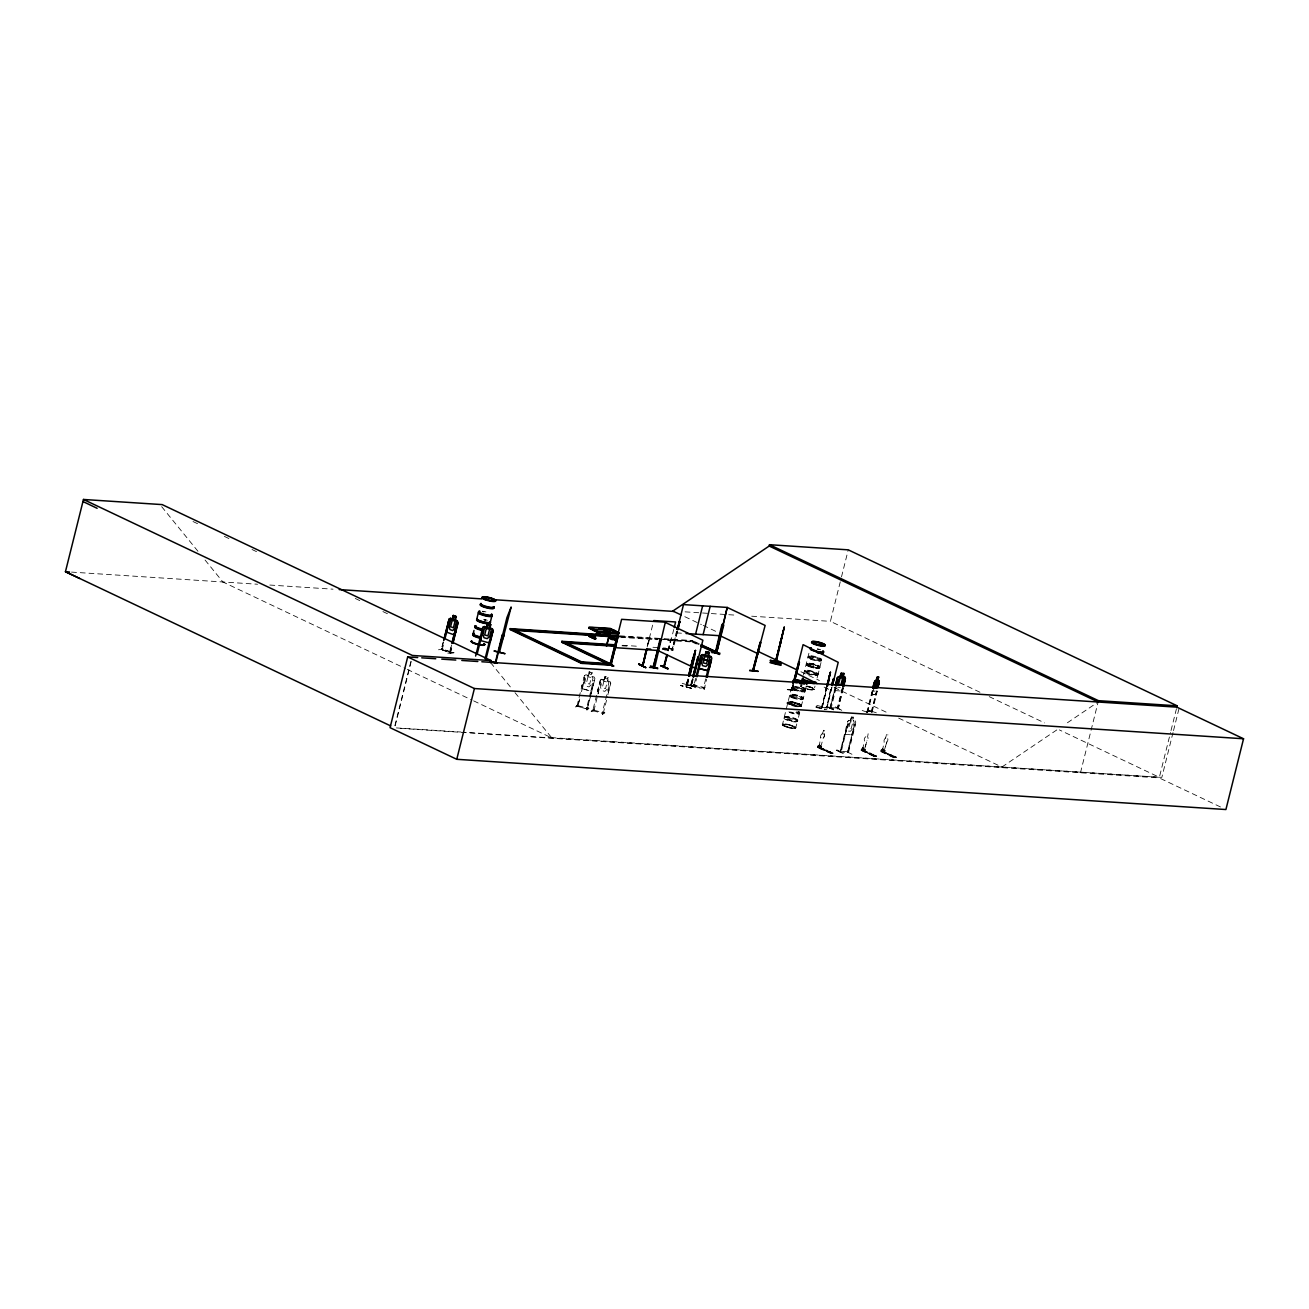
<?xml version="1.0" encoding="UTF-8"?>
<svg xmlns="http://www.w3.org/2000/svg" width="1309" height="1309" viewBox="0 0 1309 1309"><rect width="100%" height="100%" fill="white"/><g stroke="black" fill="none" stroke-linecap="round" stroke-linejoin="round"><path stroke-width="0.75" stroke-dasharray="5 3.75" d="M819.99 745.835L819.418 745.639M863.596 748.683L862.516 747.668L862.124 749.795M882.708 749.092C885.015 751.366 880.957 746.997 881.808 751.022M819.712 745.639L819.025 745.148M862.516 747.668L863.122 748.535M862.762 748.208L863.629 748.143L862.795 747.93M883.264 749.926L882.43 749.288L883.493 749.452M867.458 710.263L875.099 712.93M870.992 711.654L867.311 709.723L876.883 713.045M797.754 720.899L797.721 721.079A7.052 1.342 14 0 0 787.838 717.463A7.052 1.342 14 0 0 786.971 719.639A7.052 1.342 14 0 0 797.639 721.161L797.443 721.504A6.938 1.325 14 0 0 787.773 717.937A6.938 1.325 14 0 0 786.922 720.097A6.938 1.325 14 0 0 797.426 721.586L795.528 728.409L788.574 727.673L782.373 725.055L785.924 710.345M821.643 659.523A6.938 1.325 14 0 1 811.122 658.018A6.938 1.325 14 0 1 811.989 655.874A6.938 1.325 14 0 1 821.643 659.523L821.577 660.358A7.052 1.342 14 0 0 811.727 656.709A7.052 1.342 14 0 0 810.86 658.885A7.052 1.342 14 0 0 821.528 660.407L818.06 674.56A7.052 1.342 14 0 0 808.226 670.748A7.052 1.342 14 0 0 807.342 672.924A7.052 1.342 14 0 0 818.027 674.446L817.945 674.855A7.052 1.342 14 0 0 808.128 671.157A7.052 1.342 14 0 0 807.244 673.333A7.052 1.342 14 0 0 817.929 674.855L816.914 678.537M875.574 694.392L876.965 690.857L875.574 694.392L871.663 694.932L871.958 691.561M782.226 724.613L789.638 724.891L795.921 728.131A6.938 1.325 14 0 1 785.285 726.626A6.938 1.325 14 0 1 786.153 724.466A6.938 1.325 14 0 1 795.807 728.115M787.691 702.671C789.851 698.859 808.782 706.876 797.574 706.107C774.224 698.09 795.021 708.12 801.468 706.058M819.876 667.279L818.485 668.097M812.644 688.158L806.213 685.998A6.97 1.325 14 0 1 813.854 689.647A6.97 1.325 14 0 1 802.352 687.323A6.938 1.325 14 0 0 813.887 689.45A6.938 1.325 14 0 0 806.262 685.834M806.491 663.712C836.14 670.077 802.973 659.458 806.769 665.119M819.892 745.377L818.976 745.296L820.023 745.476M820.792 746.899L823.328 737.769A2.471 1.751 -64.9 0 0 823.885 734.038L824.555 731.191M823.328 737.769L823.426 737.818A2.471 1.751 -64.9 0 0 823.983 734.087L824.539 730.897M868.145 733.744L867.589 736.934A2.471 1.751 -64.9 0 1 867.033 740.665L864.398 749.746L867.033 740.665M886.847 741.958L884.099 750.99L886.847 741.958A2.471 1.751 -64.9 0 0 887.404 738.227L887.878 734.791M682.202 683.396L692.936 686.26M818.976 746.784L820.776 737.621A2.471 1.751 -64.9 0 1 822.085 733.924L822.183 733.973A2.471 1.751 -64.9 0 0 820.874 737.671L820.776 737.621M862.582 749.632L864.48 740.518A2.471 1.751 -64.9 0 1 865.773 736.82L867.114 733.285M882.397 750.924L884.197 741.761A2.471 1.751 -64.9 0 1 885.588 738.112L886.488 734.987M799.701 712.472L797.754 720.277A6.938 1.325 14 0 0 788.1 716.628A6.938 1.325 14 0 0 787.249 718.788A6.938 1.325 14 0 0 797.754 720.277L797.737 720.719A7.052 1.342 14 0 1 787.069 719.246A7.052 1.342 14 0 1 787.936 717.054A7.052 1.342 14 0 1 797.754 720.752M826.306 687.52L825.652 690.825L827.206 685.638M825.684 690.694L826.306 687.552M394.876 725.726L410.944 661.307M411.19 661.536L394.663 727.804L461.013 732.026M438.515 649.755L444.127 649.117M443.227 641.999L441.248 649.526L450.476 652.864L452.456 645.272M443.424 641.983L441.395 649.591L450.623 652.815M441.706 648.462L441.706 649.559M441.935 648.528L442.475 649.869L441.804 648.495M442.049 649.82L444.258 642.277M453.928 652.766L447.727 653.109L453.928 652.733M449.445 652.504L451.425 644.977M451.621 644.961L449.609 652.569M450.247 652.798L452.259 645.288M575.829 706.975L577.891 704.7L575.911 706.385M584.419 675.657L576.958 706.238C575.665 704.144 580.132 705.993 577.024 705.142M579.707 698.908L577.694 706.451L579.772 698.859M584.878 678.16L581.589 691.365L584.943 678.095L583.994 677.833L584.943 678.095M589.099 671.91L588.297 675.559L586.268 676.213L584.648 682.709L585.712 685.981L588.968 686.881L591.406 684.574L593.026 678.078L591.57 676.442L592.584 672.875L589.099 671.91L592.568 672.891M591.128 693.917L594.417 680.713L593.452 680.435L586.432 708.856L586.481 707.744M586.497 709.92L588.559 708.185M590.654 695.799L587.168 709.053L594.908 678.553L594.106 677.015L585.941 674.773L584.403 675.673M601.845 679.24L600.291 680.156L592.748 710.672C592.486 707.891 596.495 710.362 591.717 711.474M598.295 693.295L597.984 689.483L600.422 680.222M593.877 710.902L597.542 695.783M597.951 693.966L600.831 682.578L599.882 682.316M604.087 679.895L604.987 676.393L608.472 677.358L607.589 680.86M605.069 676.54L604.185 680.042L602.156 680.696L600.536 687.192L601.6 690.465L604.856 691.365L607.294 689.058L608.914 682.562L607.458 680.925L608.325 677.44M603.4 712.521C603.874 714.992 602.876 710.067 602.14 713.274L609.339 684.934L610.305 685.196M602.385 714.403L604.398 712.636M608.341 692.346L610.649 683.069L609.994 681.498L601.829 679.273M603.154 713.552L607.491 696.519M607.883 694.686L610.796 683.036M647.268 645.419L649.82 637.761L647.89 645.566M647.17 646.957L652.815 624.328M647.644 645.435L649.575 637.647M667.786 650.72L670.699 639.037M668.032 650.835L671.075 639.054M668.408 650.868L673.726 629.514M662.223 649.329L672.335 650L671.19 648.462L663.09 647.939M677.522 631.576L672.891 650.164L671.91 649.968L676.54 631.413M672.99 650.148L672.073 650.082L676.786 631.527M672.744 648.953L672.155 650.082M677.277 631.462L671.959 649.968M668.523 647.759L675.428 651.62M699.301 643.783L692.494 640.559L692.052 641.983L699.301 645.419M687.896 679.044L685.801 686.734L687.765 679.207M688.272 679.142L686.243 686.865L686.75 685.703M687.503 685.245L688.567 679.469M688.681 679.306L687.143 685.131M687.389 685.491C710.476 684.574 678.602 691.528 689.058 679.404M686.309 686.849L687.994 684.067M693.23 678.847L691.594 685.752L690.596 685.409L692.314 678.52M692.592 678.537L691.25 685.736L692.952 678.831M691.348 688.354L680.615 685.491M695.619 678.34L693.819 685.998L704.373 688.665L706.664 679.126M703.604 687.372L704.618 687.634L694.981 685.082L694.572 686.194L696.601 678.586M705.698 678.88L703.424 688.436L703.637 687.29M704.046 689.63L704.946 687.045L704.258 689.107M786.267 709.036L793.352 680.516M793.156 683.249L792.06 690.448L793.565 685.523M793.467 683.265L791.896 690.187M792.616 689.401C790.505 689.319 793.238 693.966 793.761 683.543M790.112 703.097L791.094 703.44M791.061 703.506L792.174 703.506L790.505 703.195M795.807 690.448L787.249 689.745L795.463 690.219M803.464 675.1L809.011 652.847M797.525 706.467L798.703 706.762L797.983 706.124M797.934 706.516L797.672 706.582M808.537 664.677L810.287 664.612M801.157 706.565L803.317 698.564A7.052 1.342 14 0 1 792.616 696.977A7.052 1.342 14 0 1 793.499 694.801A7.052 1.342 14 0 1 803.301 698.499L804.92 691.512A6.938 1.325 14 0 0 795.267 687.88A6.938 1.325 14 0 0 794.416 690.023A6.938 1.325 14 0 0 804.92 691.512M806.229 686.292L805.199 691.037A7.052 1.342 14 0 0 795.332 687.389A7.052 1.342 14 0 0 794.465 689.565A7.052 1.342 14 0 0 805.15 691.087L804.953 691.447M806.769 665.087L816.292 668.13M979.983 692.265L830.413 621.35L841.016 578.84M841.491 576.893L848.248 549.845M801.828 685.556L800.683 686.538L805.166 688.681A6.938 1.325 14 0 0 814.133 689.614L815 686.129M816.096 706.745L824.948 709.625M816.751 705.355L827.55 708.104M821.168 708.66L826.421 687.716M821.545 708.758L826.797 687.798L822.347 706.991M822.297 706.975L827.026 687.929M822.51 707.498L837.302 707.94M831.69 687.29L826.584 707.825L831.084 686.996M832.099 686.865L826.944 707.858L831.379 687.012M826.454 707.76L826.404 706.582M817.52 747.39L817.912 745.852L817.667 746.834L831.002 753.46L817.127 747.341L830.855 753.166M822.183 733.973L823.77 730.324M819.221 746.932L819.745 744.87L818.992 747.455L821.725 746.621L821.414 747.848L818.714 747.684L819.238 746.474L817.7 745.852M831.771 752.446L829.006 752.511L833.031 753.297L819.287 747.472L820.416 746.015L819.958 746.981L821.267 747.603M829.824 708.202L835.077 687.438M835.829 687.487L830.135 708.333L835.322 687.569M830.904 707.22L830.201 708.333M836.075 687.601L831.182 708.185M833.604 709.331L826.486 706.026L833.08 709.822M826.061 750.237L827.223 750.679L825.93 750.024M842.374 687.929L837.106 708.676L838.284 707.694M826.879 751.251C834.651 752.56 820.596 749.795 828.368 751.104M827.108 750.253L824.343 750.335L828.433 750.859M842.62 688.043L837.564 708.823M843.111 687.961L838.284 708.856M843.356 688.092L838.169 708.873L829.906 708.202M830.904 752.037L828.139 752.102L830.904 752.037L829.595 751.415M841.769 710.329L834.749 706.516L842.129 710.492M843.356 753.64L836.287 750.286M848.461 752.675L855.513 724.352L854.532 724.188L847.692 752.626L855.759 722.126L855.121 720.784L848.87 720.375L847.61 721.537L840.1 752.004L848.527 752.691L848.559 751.513M840.853 751.137L840.345 752.135L847.987 723.762L841.131 752.2M840.198 751.988L847.987 723.762M853.173 720.768L854.237 722.028L852.617 728.524L850.572 731.224L848.068 731.06L847.414 728.18L851.472 717.005L854.237 717.217L853.288 720.67M850.686 720.523L851.554 717.037M836.238 750.335L843.896 753.15M851.963 754.279L845.025 750.859M854.532 724.188L847.398 752.495L848.674 751.644M866.754 712.62L872.399 689.99M867.212 712.571L872.858 689.925M867.54 712.685L873.185 690.039M873.708 756.275L860.717 750.188L861.518 748.699L862.827 749.321L861.518 748.699M871.221 711.998L876.441 691.234M871.581 711.9L872.039 710.885M871.549 712.112L876.899 691.168M862.615 749.304L862.32 750.532L865.02 750.712L865.331 749.468C857.771 749.026 874.232 756.389 876.572 756.291M872.105 712.08L877.243 691.283M864.758 749.975L861.273 749.697L862.582 750.302L863.351 747.717M872.154 712.08L871.483 710.967M862.582 750.302L865.331 749.468M869.569 753.346L870.861 753.28L867.949 753.182L872.023 753.722M870.665 753.346L869.487 753.068M872.678 755.113C880.27 756.357 866.853 753.886 874.445 755.129M873.185 754.262L870.42 754.344L874.51 754.884M875.377 755.293L876.343 756.406M880.81 751.219L881.333 749.992L881.088 750.99L894.407 757.6L880.81 751.219L884.573 751.268M882.642 750.613L882.397 751.595L885.146 750.761L884.835 752.004L882.119 751.824L882.642 750.613L881.121 749.992M883.297 751.661L883.624 750.139L884.688 751.742M890.3 755.391C898.056 756.7 884.017 753.951 891.773 755.26M890.316 754.393L887.764 754.475L890.676 754.622M893.802 757.027L896.501 757.191L882.708 751.611L896.534 757.764M894.309 756.177L891.544 756.242L894.309 756.177L893 755.555M895.192 756.586L892.427 756.667L896.501 757.191M1080.481 772.768L1098.12 702L1064.364 724.826M1220.495 806.966L1159.218 777.906L1170.541 732.484M1171.015 730.537L1176.856 707.155M1173.028 732.533L1161.852 777.366L463.19 732.222M1173.519 730.586L1179.344 707.204M815.916 707.433L824.981 709.494M816.08 706.811L826.895 709.494M691.348 688.321L680.615 685.474L691.43 688.174M821.316 660.832A6.938 1.325 14 0 0 811.662 657.183A6.938 1.325 14 0 0 810.795 659.327A6.938 1.325 14 0 0 821.316 660.832L821.381 660.636M817.7 675.28A6.938 1.325 14 0 0 808.062 671.632A6.938 1.325 14 0 0 807.195 673.791A6.938 1.325 14 0 0 817.7 675.28L817.749 675.166M704.569 687.536C690.105 690.35 693.115 682.66 694.866 685.065M787.838 702.18L787.805 703.048M822.428 706.255L821.872 707.531M821.201 708.431L822.052 706.156M821.627 708.545L822.363 706.811M862.189 710.492L869.88 713.094M841.442 691.054L843.143 687.634L841.442 691.054L835.06 690.596L835.093 687.061M851.619 734.709L853.419 731.453L851.652 734.824L845.336 734.414L845.369 730.88M836.778 749.844L843.847 753.199M787.249 689.581L795.725 690.334M819.679 667.361A6.938 1.325 14 0 1 809.175 665.856L815.916 667.606L819.859 667.312A6.938 1.325 14 0 0 810.026 663.712A6.938 1.325 14 0 0 809.175 665.856L806.18 663.679M801.501 705.846L801.386 706.189A6.97 1.325 14 0 1 790.751 704.684A6.97 1.325 14 0 1 791.601 702.524A6.97 1.325 14 0 1 801.288 706.173M575.764 706.86L577.662 705.158M593.681 709.2L591.128 711.311M693.377 684.705L694.834 685.147M686.047 685.671L687.323 684.411M685.883 686.75L687.683 684.509M819.369 667.95L815.834 667.934L816.881 668.032M886.389 734.938L886.831 734.529M818.158 665.954L819.778 667.639L819.139 666.265M861.518 750.09L863.842 750.384M862.958 750.335L876.752 756.455M873.659 756.242L876.686 755.898M874.036 756.307L861.011 749.926M893.458 757.551L880.532 751.481L881.481 751.546M593.452 680.435L594.417 680.713M578.185 705.698L586.481 707.973M586.416 708.038L587.725 708.005M586.694 709.396L588.608 707.694M588.985 708.316L587.087 710.018M591.586 711.36L593.582 709.593M594.073 710.182L602.369 712.456M602.582 713.847L604.447 712.129M602.484 714.272L604.873 712.8M870.78 753.559L869.618 753.15M808.929 664.334L809.895 665.021M808.831 664.661L809.666 665.07M815.965 667.835L816.44 667.754M1001.892 767.041L1057.607 729.391M600.389 680.238L601.862 679.371M819.172 744.985L818.518 746.948L819.859 744.919M836.598 750.319L843.749 753.591M788.133 702.229L796.854 703.44L801.435 706.026M830.119 753.428L833.097 753.051M883.608 751.693L896.583 757.731M867.851 711.687L866.967 711.556L871.401 711.262M672.073 648.92L672.908 648.986M809.027 664.252L809.289 664.268M816.178 668.032L817.045 668.261M875.132 691.037L873.578 691.267L873.43 688.583M875.574 694.277L871.663 694.932M823.672 730.275L824.637 730.946M449.838 651.538L450.82 651.767M449.821 651.735L442.458 649.149M447.727 653.109L453.519 652.537M837.367 707.613L838.185 707.694M847.381 752.462L848.297 752.544M831.133 707.367L830.462 707.302M882.331 748.961L883.28 749.075L882.642 751.071M817.667 746.834L821.168 746.899M862.058 749.582L864.774 749.746M817.405 747.079L821.152 747.128M881.088 750.99L884.589 751.039M819.565 747.21L833.162 753.591L830.479 753.428M690.89 684.411C692.919 685.36 689.745 683.167 691.234 685.703M687.52 684.902L695.717 685.458M685.065 611.843L709.298 613.43M711.311 613.561L735.527 615.148M751.677 616.195L830.413 621.35M71.504 572.098L257.578 584.239M269.818 585.041L333.042 589.181M676.458 632.885L684.1 633.392M619.582 635.798L662.109 638.563M664.138 638.694L692.494 640.559M620.957 636.452L661.454 639.087M663.483 639.217L693.868 641.197L693.639 642.097L665.283 640.232M619.37 636.681L657.838 639.185M659.867 639.316L692.265 641.443L699.071 644.666M620.744 637.336L657.183 639.708M622.609 645.288L638.808 646.351M652.962 647.268L661.061 647.808M621.955 645.812L630.054 646.335M662.436 648.446L672.564 649.117L671.19 648.462M662.861 648.822L670.961 649.346M664.579 650.017L668.555 650.278M837.776 687.241L840.296 687.405M551.089 737.589L1159.365 777.317L1059.374 729.915M400.243 728.344L1159.218 777.906M576.811 706.107L587.332 709.003M587.512 708.038L586.792 707.727M587.25 709.069L576.86 706.189M826.895 706.811C822.477 704.897 844.861 714.861 825.963 706.516M889.515 754.197L890.611 754.769L889.433 754.442M797.574 706.091L799.063 706.255M809.993 663.794L811.678 664.072M790.669 702.917L791.552 703.162M793.418 702.246L795.185 702.655M582.521 688.73L590.572 690.923L592.47 687.847L590.621 691.087L582.407 688.812L582.063 685.016L582.423 688.796M485.688 620.286L483.954 619.795A6.97 1.325 14 0 1 485.688 620.237M592.846 710.722L603.351 713.503M450.476 651.767L442.655 649.133M809.077 666.199A6.97 1.325 14 0 0 819.614 667.705A6.97 1.325 14 0 0 809.927 664.056A6.97 1.325 14 0 0 809.077 666.199L810.647 666.723M785.253 726.626L786.84 727.166M867.343 709.773L873.07 711.769M886.226 735.576L885.588 738.112M883.624 750.139L885.146 750.761M890.529 754.393L891.838 755.015M863.564 749.828L864.873 750.45M863.171 750.057L876.768 756.438L874.085 756.275M860.946 750.057L874.559 756.34M820.203 745.999L821.725 746.621M833.031 753.297L820.088 747.374M695.913 686.096L687.781 685.654M989.211 696.633L1044.615 722.912M684.787 616.67L701.379 624.54M703.228 625.407L716.138 631.527M800.944 671.746L819.369 680.484M834.128 687.487L889.433 713.7M898.645 718.085L1002.661 767.401M692.265 641.099L699.513 644.535M848.87 720.375L847.61 721.537M847.577 751.742L841.442 751.448M193.012 521.538L198.543 524.156M224.363 536.395L229.893 539.013M252.015 549.502L257.546 552.136M355.263 598.458L360.793 601.093M382.915 611.581L388.446 614.199M222.137 581.621L405.43 668.523M407.279 669.406L471.813 700.004M473.645 700.871L551.858 737.965L513.586 690.89M791.47 690.154L792.354 690.432M824.13 687.094L831.166 690.628M818.174 665.725L819.139 666.265M812.611 687.978L814.28 689.614L805.166 688.681A6.938 1.325 14 0 1 801.844 685.801M490.613 662.649L512.31 689.319M161.678 506.665L198.673 552.169M205.055 560.023L222.906 581.981M598.098 689.499L598.426 693.181M484.068 619.321A6.938 1.325 14 0 1 487.373 620.335M482.481 611.205A6.954 1.325 14 0 1 485.917 611.908M482.334 611.647A7.052 1.342 14 0 1 484.035 611.925M817.356 648.757A6.938 1.325 14 0 1 820.645 649.771M817.258 649.199A7.052 1.342 14 0 1 819.009 649.689M806.148 686.26A6.938 1.325 14 0 1 814.133 689.614M801.452 686.62A6.938 1.325 14 0 1 801.157 685.507M801.386 686.8A6.97 1.325 14 0 1 801.877 685.556M797.377 706.795A6.938 1.325 14 0 1 787.822 703.538A6.938 1.325 14 0 1 794.939 703.637A6.938 1.325 14 0 1 800.813 706.844M797.95 711.949A7.052 1.342 14 0 1 797.868 713.749A7.052 1.342 14 0 1 788.918 711.834M796.445 711.851A6.938 1.325 14 0 1 797.688 714.174A6.938 1.325 14 0 1 787.543 711.736M798.048 711.54A7.052 1.342 14 0 1 798.523 713.34A7.052 1.342 14 0 1 790.62 711.981M799.046 711.621A6.938 1.325 14 0 1 792.485 711.998M805.231 690.334L805.231 690.367A6.938 1.325 14 0 1 794.743 688.714A6.938 1.325 14 0 1 795.594 686.571A6.938 1.325 14 0 1 805.248 690.203L805.248 690.203M818.027 673.971L818.027 674.004A6.938 1.325 14 0 1 807.522 672.482A6.938 1.325 14 0 1 808.389 670.323A6.938 1.325 14 0 1 818.027 673.971M588.019 676.688L586.399 683.2L589.672 684.1L591.292 677.587L588.019 676.688M589.623 672.793L589.328 673.955L591.423 674.528L591.717 673.366L589.623 672.793M603.907 681.187L602.287 687.683L605.56 688.583L607.18 682.087L603.907 681.187M605.511 677.277L605.216 678.438L607.311 679.011L607.605 677.849L605.511 677.277M850.375 721.766L848.756 728.279L851.259 728.442L852.895 721.93L850.375 721.766M851.832 717.741L851.554 718.903L853.157 719.001L853.452 717.839L851.832 717.741M803.284 698.777L803.268 698.81A7.052 1.342 14 0 0 793.385 695.194A7.052 1.342 14 0 0 792.518 697.386A7.052 1.342 14 0 0 803.202 698.891L803.17 698.924M485.77 619.959L484.035 619.484A6.97 1.325 14 0 1 485.77 619.959M821.643 659.998L821.627 659.965A7.052 1.342 14 0 0 811.825 656.3A7.052 1.342 14 0 0 810.958 658.476A7.052 1.342 14 0 0 821.627 659.998L821.659 660.112M805.264 690.677L805.231 690.645A7.052 1.342 14 0 0 795.447 686.996A7.052 1.342 14 0 0 794.563 689.172A7.052 1.342 14 0 0 805.248 690.694L805.264 690.792M809.273 665.43A6.938 1.325 14 0 0 819.794 666.919A6.938 1.325 14 0 0 810.14 663.287A6.938 1.325 14 0 0 809.273 665.43M809.224 665.626A6.97 1.325 14 0 0 819.761 667.115A6.97 1.325 14 0 0 810.075 663.467A6.97 1.325 14 0 0 809.224 665.626M808.995 666.592A6.938 1.325 14 0 0 819.499 668.081A6.938 1.325 14 0 0 809.846 664.448A6.938 1.325 14 0 0 808.995 666.592M792.469 697.828A6.938 1.325 14 0 0 802.973 699.333A6.938 1.325 14 0 0 793.319 695.684A6.938 1.325 14 0 0 792.469 697.828M790.832 704.422A6.938 1.325 14 0 0 801.337 705.911A6.938 1.325 14 0 0 791.683 702.262A6.938 1.325 14 0 0 790.832 704.422M790.947 703.931A6.938 1.325 14 0 0 801.452 705.42A6.938 1.325 14 0 0 791.798 701.788A6.938 1.325 14 0 0 790.947 703.931M790.881 704.095A6.97 1.325 14 0 0 801.435 705.6A6.97 1.325 14 0 0 791.749 701.951A6.97 1.325 14 0 0 790.881 704.095M792.796 696.519A6.938 1.325 14 0 0 803.301 698.024A6.938 1.325 14 0 0 793.647 694.375A6.938 1.325 14 0 0 792.796 696.519M785.4 726.184A6.938 1.325 14 0 0 795.905 727.689A6.938 1.325 14 0 0 786.251 724.041A6.938 1.325 14 0 0 785.4 726.184A6.97 1.325 14 0 0 795.888 727.853A6.97 1.325 14 0 0 786.202 724.204A6.97 1.325 14 0 0 785.335 726.364"/><path stroke-width="1.5" d="M694.474 654.876L695.455 650.393L688.714 675.428M689.581 672.662L689.647 671.795M780.671 642.719L779.706 645.959L780.72 640.625M779.82 645.991L779.984 644.241M783.42 630.774L775.452 661.912M783.796 628.974L784.173 627.273L784.206 628.091M660.865 665.725L667.901 668.523M667.966 669.079L660.701 665.594L667.868 668.506M781.08 664.628L770.248 662.01M770.33 660.44L781.293 662.485M775.353 663.63L775.452 661.716M775.615 662.583L775.713 661.209M776.09 661.307L775.762 663.941L782.389 635.519M782.978 633.523L783.175 631.314M780.917 665.332L770.101 662.665M781.146 663.074L770.346 660.26M694.817 654.615L694.899 653.469L693.934 654.893M692.854 661.372L691.496 665.021L691.954 662.534M692.15 664.138L692.625 661.65L691.267 665.299M829.268 676.638L829.579 675.706M782.897 633.065L783.224 631.543M694.915 651.915L695.177 651.211M691.414 667.41L690.301 668.915L691.037 665.626M693.688 657.723L691.61 662.779M781.391 638.203L780.622 641.999L781.277 639.561M494.262 650.966L505.078 653.698L494.229 651.08M779.951 644.339L780.998 640.216M489.844 662.289L490.613 662.649L491.137 660.587L162.185 504.603L83.465 499.465L65.45 571.706L79.653 578.48M417.718 657.576L407.704 656.922L390.066 727.673L456.759 759.302L1225.911 809.535L1243.55 738.767L1176.856 707.155L481.827 661.765M443.702 640.117L448.611 621.219M443.898 640.101L449.102 619.059L450.476 618.339M445.011 638.53L449.429 621.53L448.414 621.235M453.29 615.443L452.439 619.092L450.705 619.697L449.069 626.193L449.887 629.531L452.718 630.562L454.927 628.32L456.546 621.824L455.319 620.106L456.317 616.539L453.241 615.443L452.358 618.928L449.102 619.059M451.9 643.095L456.792 624.213L452.096 643.079M452.734 643.406L457.986 622.38M452.93 643.373L458.166 622.38L455.45 620.024M473.138 633.687L473.973 630.447M476.803 619.01L478.358 612.743A6.954 1.325 14 0 0 485.492 615.917A6.954 1.325 14 0 0 491.726 615.786M475.609 656.071L482.694 627.42L484.232 626.52M477.049 654.451L483.217 629.858L482.268 629.596M490.27 622.429L491.824 616.163M456.759 759.302L474.398 688.534L407.704 656.922M489.828 628.222L490.859 624.638L487.095 623.46M485.083 658.689L491.726 632.214L492.626 632.525M490.728 639.626L493.051 630.333L492.38 628.778L489.975 628.14M486.048 658.951L493.182 630.333M495.98 661.978L495.735 663.009M502.312 634.554L495.244 662.861M495.931 661.961L495.686 663.139L506.91 617.635L511.148 607.016L499.367 652.618M617.553 635.667L510.232 628.647L510.003 629.531L581.261 663.319L611.761 665.316L611.99 664.432L564.866 642.081L564.637 642.964L611.761 665.316M653.829 667.574L652.913 667.508L660.8 639.267L653.436 667.803L654.533 668.179L665.332 622.184L621.611 619.321L610.174 665.201L561.676 642.212L561.888 641.328L614.51 644.764M581.261 663.319L581.474 662.436L510.232 628.647M595.693 638.383L589.377 635.47L595.693 638.383L595.464 639.267L588.935 636.321L589.459 634.767L594.891 635.438M595.464 639.267L589.23 636.354L589.492 635.029M595.186 639.234L595.464 638.35M599.227 628.827L599.522 627.649L608.963 632.116L608.669 633.311M606.705 646.024L609.699 632.034M615.23 640.559C616.359 638.661 611.27 641.132 608.75 637.614C609.029 633.196 622.822 645.419 610.583 636.419L609.307 636.321M610.452 632.231L606.312 645.812M613.217 666.346L606.476 662.927M618.061 636.567L610.959 664.89L618.061 636.567L617.079 636.403L609.929 664.71L611.09 664.907M611.107 663.728L610.076 664.694M638.694 664.154L645.779 667.672L638.841 663.728M646.302 649.313L642.801 666.101L646.908 649.46M642.572 665.954L646.548 649.428M646.662 649.346L642.523 665.954M650.524 665.888L657.707 668.768M653.371 667.655L660.063 639.217M653.469 667.786L653.666 666.641M649.509 667.377L657.642 667.934M666.821 654.615L663.614 667.328L664.563 666.445M667.426 654.762L663.908 667.475L667.181 654.647M674.2 627.633L675.608 621.971L653.747 620.548M677.031 629.465L679.715 621.71L678.013 629.629M677.277 629.58L683.511 604.594L727.231 607.441L765.127 625.44L753.182 670.65M677.767 629.514L679.715 621.71M695.586 634.145L702.655 605.838M695.57 650.426L693.574 656.038M689.499 675.689L694.735 654.516L689.63 675.526M689.876 675.788L694.703 656.758M703.113 634.636L710.165 606.329M692.805 676.573L697.942 657.118L693.083 676.589M693.443 676.884L698.581 657.413L697.648 657.102M693.721 676.9L702.868 640.216L665.168 622.348M705.06 655.073L701.215 655.4L698.875 664.776L699.235 668.539L707.547 670.666L709.511 667.443L711.834 658.116L711.016 656.578L708.594 655.989M696.061 676.524L701.329 655.465M697.043 676.769L701.771 657.822L700.79 657.576L701.771 657.822M705.142 655.236L705.927 651.587L709.478 652.487L708.447 656.071L709.936 657.674L708.316 664.17L705.862 666.51L702.557 665.659L701.477 662.419L703.097 655.924L705.158 655.22M711.769 652.586L719.885 653.142M712.734 651.211L719.59 654.025M706.14 677.064L710.394 660.014L711.376 660.26L707.105 677.309M716.35 653.338L716.252 651.997L714.812 652.782L716.219 651.947M715.27 652.929L721.946 624.475L723.124 624.753M701.329 645.402L717.43 652.373L717.201 653.256L715.614 653.158L722.683 624.524L723.762 625.064L716.448 653.371L727.231 607.441L716.187 653.093M722.846 624.737L715.827 652.962M719.557 653.976L715.941 652.749M681.105 614.919L672.842 611.058L769.185 546.033L769.512 544.708L848.248 549.845L1177.184 705.829L1176.856 707.155M749.632 670.715L758.189 671.337M752.773 670.617L760.185 642.326L752.839 670.65L753.788 670.928M759.907 642.31L760.824 642.637L753.329 670.879L753.035 669.553L754.033 669.897M775.517 661.945L784.173 627.273M775.321 663.843L784.287 627.289M793.156 683.249L798.801 661.847M793.467 683.265L803.088 644.65L838.218 662.321L832.475 685.376M794.727 679.649L799.406 662.141L795.038 679.682M826.813 685.998L829.137 676.966M828.761 677.898L830.446 672.221L827.059 686.112M827.19 686.096L828.679 680.255M827.501 686.031L829.382 678.487M831.575 685.049L833.326 679.224L831.869 685.065M832.18 685.343L833.931 679.535L833.031 679.207M835.469 685.212L837.335 677.718L838.66 676.589L844.927 676.998L843.585 686.08M835.551 685.556L837.4 677.767M835.797 685.671L837.204 680.009M836.287 685.605L837.711 679.944M836.533 685.72L841.196 673.186L840.329 676.671M842.325 684.705L843.765 673.481M842.98 676.998L843.88 673.366L841.196 673.186M842.849 686.031L844.992 680.418L843.83 686.194M843.094 686.145L844.256 680.369M843.52 685.769L845.467 678.307M872.776 687.781L875.066 680.86L879.01 680.467M872.874 688.092L874.183 682.169M873.201 688.207L874.265 684.263L873.659 688.141M873.43 688.583L877.145 677.358L878.715 677.146M874.265 688.469L875.885 681.973L877.455 681.76L875.819 688.256M876.179 680.811L877.014 677.228L878.683 676.982L877.848 680.631M876.654 688.141L877.734 680.598M877.39 687.47L878.781 683.625L878.175 687.52M877.734 687.094C877.684 685.638 880.908 679.306 877.93 680.5M877.717 687.585L879.288 681.514M769.512 544.708L1098.447 700.675L1098.12 702L769.185 546.033M779.706 645.959L780.557 642.703M691.725 662.812L692.608 659.131M783.027 631.363L783.453 630.3M690.825 667.328L689.548 671.681L690.727 667.999C688.927 678.209 692.985 655.809 691.119 666.428L692.346 662.501L691.021 667.05M690.645 670.306L690.187 671.779L690.759 670.355M690.53 670.633L689.548 672.793M711.376 660.26L710.378 660.08M499.842 645.942L504.096 635.323M829.955 673.399L830.446 672.221M828.892 677.571L829.759 675.248L829.415 676.262M645.779 667.574L638.694 664.317M453.928 634.701L455.679 631.658M606.574 662.534L613.741 665.856M490.859 639.659L488.895 642.85L480.681 640.576L480.338 636.796L480.698 640.559M707.482 670.519L709.396 667.41M609.274 636.501L610.583 636.436M615.263 639.348L610.828 636.043M690.432 668.948L691.528 667.443M837.482 677.817L838.676 676.72M596.806 634.309L594.679 635.503L600.864 631.642M485.459 598.082L486.555 598.098L485.639 597.591M485.41 597.738L486.343 597.689M491.922 601.044L492.495 600.831M814.951 642.735C817.667 642.277 812.153 642.343 814.836 642.015M821.496 645.599L822.396 645.501M795.905 680.991L796.837 680.565M796.494 680.516L796.641 681.171M797.312 680.893L796.052 680.549M797.688 681.171L795.708 680.745M701.215 655.416L702.769 654.5M482.776 627.518L484.248 626.651L492.299 628.876M594.63 634.914L601.158 631.772M601.584 631.838L596.331 634.636L601.731 631.903M653.158 666.461L653.993 666.526M715.058 651.735L715.892 651.8M484.87 597.558L485.704 597.951M487.521 623.624L486.473 627.175L484.215 626.553M596.969 631.871L588.886 627.796L598.229 631.789L618.993 633.18M814.803 642.637L815.605 642.228M821.659 645.877L822.248 646.024M822.085 645.812L821.987 645.501M877.177 677.866L878.175 677.735L876.899 679.027M875.066 680.86L876.261 680.745M450.411 618.224L457.43 620.875M457.43 624.524L456.596 624.229M446.696 628.418L446.876 632.247L454.043 634.832L455.777 631.707M611.221 663.859L610.19 663.679L611.254 663.876M485.083 597.591L485.737 597.82M589.099 628.173L598.033 632.574L618.797 633.965M619.092 632.787L610.158 628.385L589.05 627.109L598.328 631.396L619.092 632.787L610.321 628.844L599.424 628.042M815.72 642.424L815.131 642.261M797.116 681.253L796.608 681.236M589.508 635.176L594.908 635.372M679.96 621.84L678.978 621.677M660.881 639.545L661.52 639.839M749.812 670.192L758.173 671.402M69.492 571.968L65.45 571.706L390.704 725.922M339.162 589.574L481.908 598.9M492.102 599.571L673.726 611.418L672.957 611.058M686.014 633.523L720.163 635.749M593.353 627.649L589.181 627.666M599.326 628.435L607.441 628.974M596.789 630.594L593.026 630.349L593.321 629.171L615.165 630.611L614.87 631.789L610.649 629.793M618.895 633.572L597.297 632.051M618.928 636.305L511.606 629.302L511.377 630.185L616.686 637.058M516.09 629.924L593.042 634.963M597.084 635.225L611.27 636.141M615.312 636.419L619.37 636.681M615.885 645.419L563.263 641.983L563.05 642.866L615.672 646.302M561.676 642.212L612.268 645.517M646.695 648.855L650.671 649.117M614.559 647.628L658.28 650.491M581.474 662.436L611.99 664.432M491.137 660.587L412.4 655.449L83.465 499.465M1098.447 700.675L1177.184 705.829M421.727 657.838L435.75 658.754M441.755 659.147L455.794 660.063M461.799 660.456L477.818 661.503M474.398 688.534L1243.55 738.767M715.63 652.831L719.492 654.484M796.199 682.823A6.938 1.325 14 0 1 796.297 680.582L796.363 680.729M490.09 661.225L497.305 662.976M489.926 661.83L495.391 662.976M829.039 676.753L828.744 678.242M706.009 651.751L709.331 652.569M702.786 654.631L710.934 656.693M699.235 668.523L707.564 670.633M490.711 624.72L487.439 623.837L486.572 627.322L484.543 627.976L482.923 634.472L483.986 637.745L487.243 638.645L489.681 636.338L491.3 629.842L489.844 628.205M453.307 615.606L456.187 616.621M610.747 629.4L614.968 631.396M608.26 663.778L613.594 666.297L607.834 663.876M758.533 651.637L797.246 669.995M720.359 635.863L758.058 653.747M701.117 644.65L715.614 651.522M700.888 645.533L717.201 653.256M701.117 646.286L715.81 653.076M658.1 650.655L695.815 668.523M608.963 636.73L615.165 639.659M561.888 641.328L610.403 664.317M513.193 629.4L583.078 662.534L582.849 663.418L512.981 630.284M82.942 501.527L97.144 508.301M609.372 634.669L610.698 636.55L606.083 632.378M798.506 661.814L799.406 662.141M609.519 634.734L606.82 632.362M796.036 672.941L817.111 683.56M796.199 680.615L796.297 680.664A6.938 1.325 14 0 1 806.622 683.952M606.231 632.46L609.274 635.127M844.78 677.08L845.369 678.34M594.908 634.996L595.464 637.647M699.006 664.759L699.35 668.441M446.876 628.418L447.04 632.165M491.48 614.477A7.052 1.342 14 0 1 484.805 614.854A7.052 1.342 14 0 1 479.65 611.467M493.133 607.507A6.954 1.325 14 0 1 487.439 608.096A6.954 1.325 14 0 1 480.665 604.66M491.513 614.003A6.954 1.325 14 0 1 484.935 614.396A6.954 1.325 14 0 1 479.847 611.041M477.245 618.584A6.905 1.325 14 0 0 483.086 621.791A6.905 1.325 14 0 0 490.171 621.873A6.97 1.325 14 0 1 483.037 621.971A6.97 1.325 14 0 1 477.147 618.748M491.382 614.87A7.052 1.342 14 0 1 486.49 615.672A7.052 1.342 14 0 1 478.39 612.268M478.75 611.99A7.052 1.342 14 0 1 479.552 611.859M493.428 606.672A7.052 1.342 14 0 1 487.652 607.261A7.052 1.342 14 0 1 480.796 603.776M494 606.672A6.954 1.325 14 0 1 486.866 606.574A6.954 1.325 14 0 1 480.992 603.351M493.329 607.065A7.052 1.342 14 0 1 487.553 607.671A7.052 1.342 14 0 1 480.698 604.185M490.09 622.364A6.954 1.325 14 0 1 482.956 622.282A6.954 1.325 14 0 1 477.081 619.059M481.041 637.532A7.052 1.342 14 0 1 474.038 635.241A7.052 1.342 14 0 1 474.103 633.72M482.759 630.545A6.954 1.325 14 0 1 475.854 628.304A6.954 1.325 14 0 1 475.92 626.798M481.139 637.041A6.954 1.325 14 0 1 474.234 634.8A6.954 1.325 14 0 1 474.283 633.294M480.812 638.35A6.954 1.325 14 0 1 473.171 634.734M484.068 643.668A6.905 1.325 14 0 1 478.407 644.257A6.905 1.325 14 0 1 471.698 640.854M480.943 637.925A7.052 1.342 14 0 1 473.94 635.65A7.052 1.342 14 0 1 474.005 634.129M482.988 629.711A7.052 1.342 14 0 1 475.985 627.436A7.052 1.342 14 0 1 476.051 625.915M483.086 629.236A6.954 1.325 14 0 1 475.445 625.62M489.337 622.577A6.905 1.325 14 0 1 483.676 623.166A6.905 1.325 14 0 1 476.951 619.746M482.89 630.12A7.052 1.342 14 0 1 475.887 627.845A7.052 1.342 14 0 1 475.952 626.307M490.041 622.642A6.97 1.325 14 0 1 482.89 622.56A6.97 1.325 14 0 1 477 619.337M484.003 644.093A6.954 1.325 14 0 1 478.309 644.683A6.954 1.325 14 0 1 471.551 641.263M484.068 643.848A6.97 1.325 14 0 1 478.374 644.437A6.97 1.325 14 0 1 471.6 641.001M822.919 651.326A7.052 1.342 14 0 1 816.243 651.718M814.493 651.211A7.052 1.342 14 0 1 812.905 650.671M811.564 650.115A7.052 1.342 14 0 1 810.582 649.575M809.927 648.708A7.052 1.342 14 0 1 811.089 648.315M822.936 650.868A6.938 1.325 14 0 1 821.267 652.078A6.938 1.325 14 0 1 813.069 650.213M811.76 649.657A6.938 1.325 14 0 1 810.795 649.133M810.238 648.659A6.938 1.325 14 0 1 811.285 647.89M822.821 651.735A7.052 1.342 14 0 1 816.145 652.111M822.608 652.16A6.938 1.325 14 0 1 817.798 652.946M815.736 682.038A6.938 1.325 14 0 1 807.146 680.827A6.938 1.325 14 0 1 803.006 678.095M814.623 683.478A6.954 1.325 14 0 1 805.248 681.596A6.954 1.325 14 0 1 803.464 679.273M814.82 683.053A7.052 1.342 14 0 1 806.082 681.416A7.052 1.342 14 0 1 802.695 678.913M814.918 682.66A7.052 1.342 14 0 1 806.18 681.024A7.052 1.342 14 0 1 802.793 678.52M797.934 682.725A6.97 1.325 14 0 1 793.778 679.993A6.97 1.325 14 0 1 802.384 681.204A6.97 1.325 14 0 1 806.54 683.952M804.577 684.067A6.97 1.325 14 0 1 799.652 683.216M801.353 683.871A6.97 1.325 14 0 1 799.603 683.478M796.281 682.447A6.97 1.325 14 0 1 797.148 680.287A6.97 1.325 14 0 1 806.835 683.936M452.21 620.237L450.591 626.733L453.405 627.764L455.025 621.268L452.21 620.237M453.732 616.359L453.438 617.521L455.254 618.175L455.548 617.014L453.732 616.359M486.293 628.467L484.674 634.963L487.946 635.863L489.566 629.367L486.293 628.467M487.897 624.557L487.603 625.718L489.697 626.291L489.991 625.129L487.897 624.557M581.703 661.879L581.474 662.779L608.8 664.563L609.029 663.679L581.703 661.879M592.257 636.894L592.372 637.81L592.257 636.894M612.072 638.187L612.187 639.103L612.072 638.187M693.819 655.744L688.681 676.278L693.819 655.744M704.864 656.382L703.244 662.878L706.549 663.712L708.169 657.216L704.864 656.382M706.467 652.455L706.173 653.616L708.3 654.156L708.594 653.011L706.467 652.455M840.1 677.947L838.48 684.46L840.983 684.623L842.603 678.127L840.1 677.947M841.556 673.922L841.262 675.084L842.881 675.182L843.176 674.02L841.556 673.922M692.412 663.859L691.512 667.541L692.412 663.859M711.016 661.389L700.397 658.689L711.016 661.405M485.197 599.031A6.954 1.325 14 0 0 495.735 600.536A6.954 1.325 14 0 0 486.064 596.888A6.954 1.325 14 0 0 485.197 599.031M485.066 599.669A6.905 1.325 14 0 0 495.538 601.158A6.905 1.325 14 0 0 485.917 597.526A6.905 1.325 14 0 0 485.066 599.669M485.132 599.26A6.97 1.325 14 0 0 495.686 600.749A6.97 1.325 14 0 0 485.999 597.1A6.97 1.325 14 0 0 485.132 599.26M814.705 643.652A6.938 1.325 14 0 0 825.21 645.157A6.938 1.325 14 0 0 815.572 641.508A6.938 1.325 14 0 0 814.705 643.652M814.542 644.339A6.938 1.325 14 0 0 825.046 645.828A6.938 1.325 14 0 0 815.392 642.179A6.938 1.325 14 0 0 814.542 644.339M814.623 643.93A6.97 1.325 14 0 0 825.177 645.435A6.97 1.325 14 0 0 815.491 641.77A6.97 1.325 14 0 0 814.623 643.93"/></g></svg>
